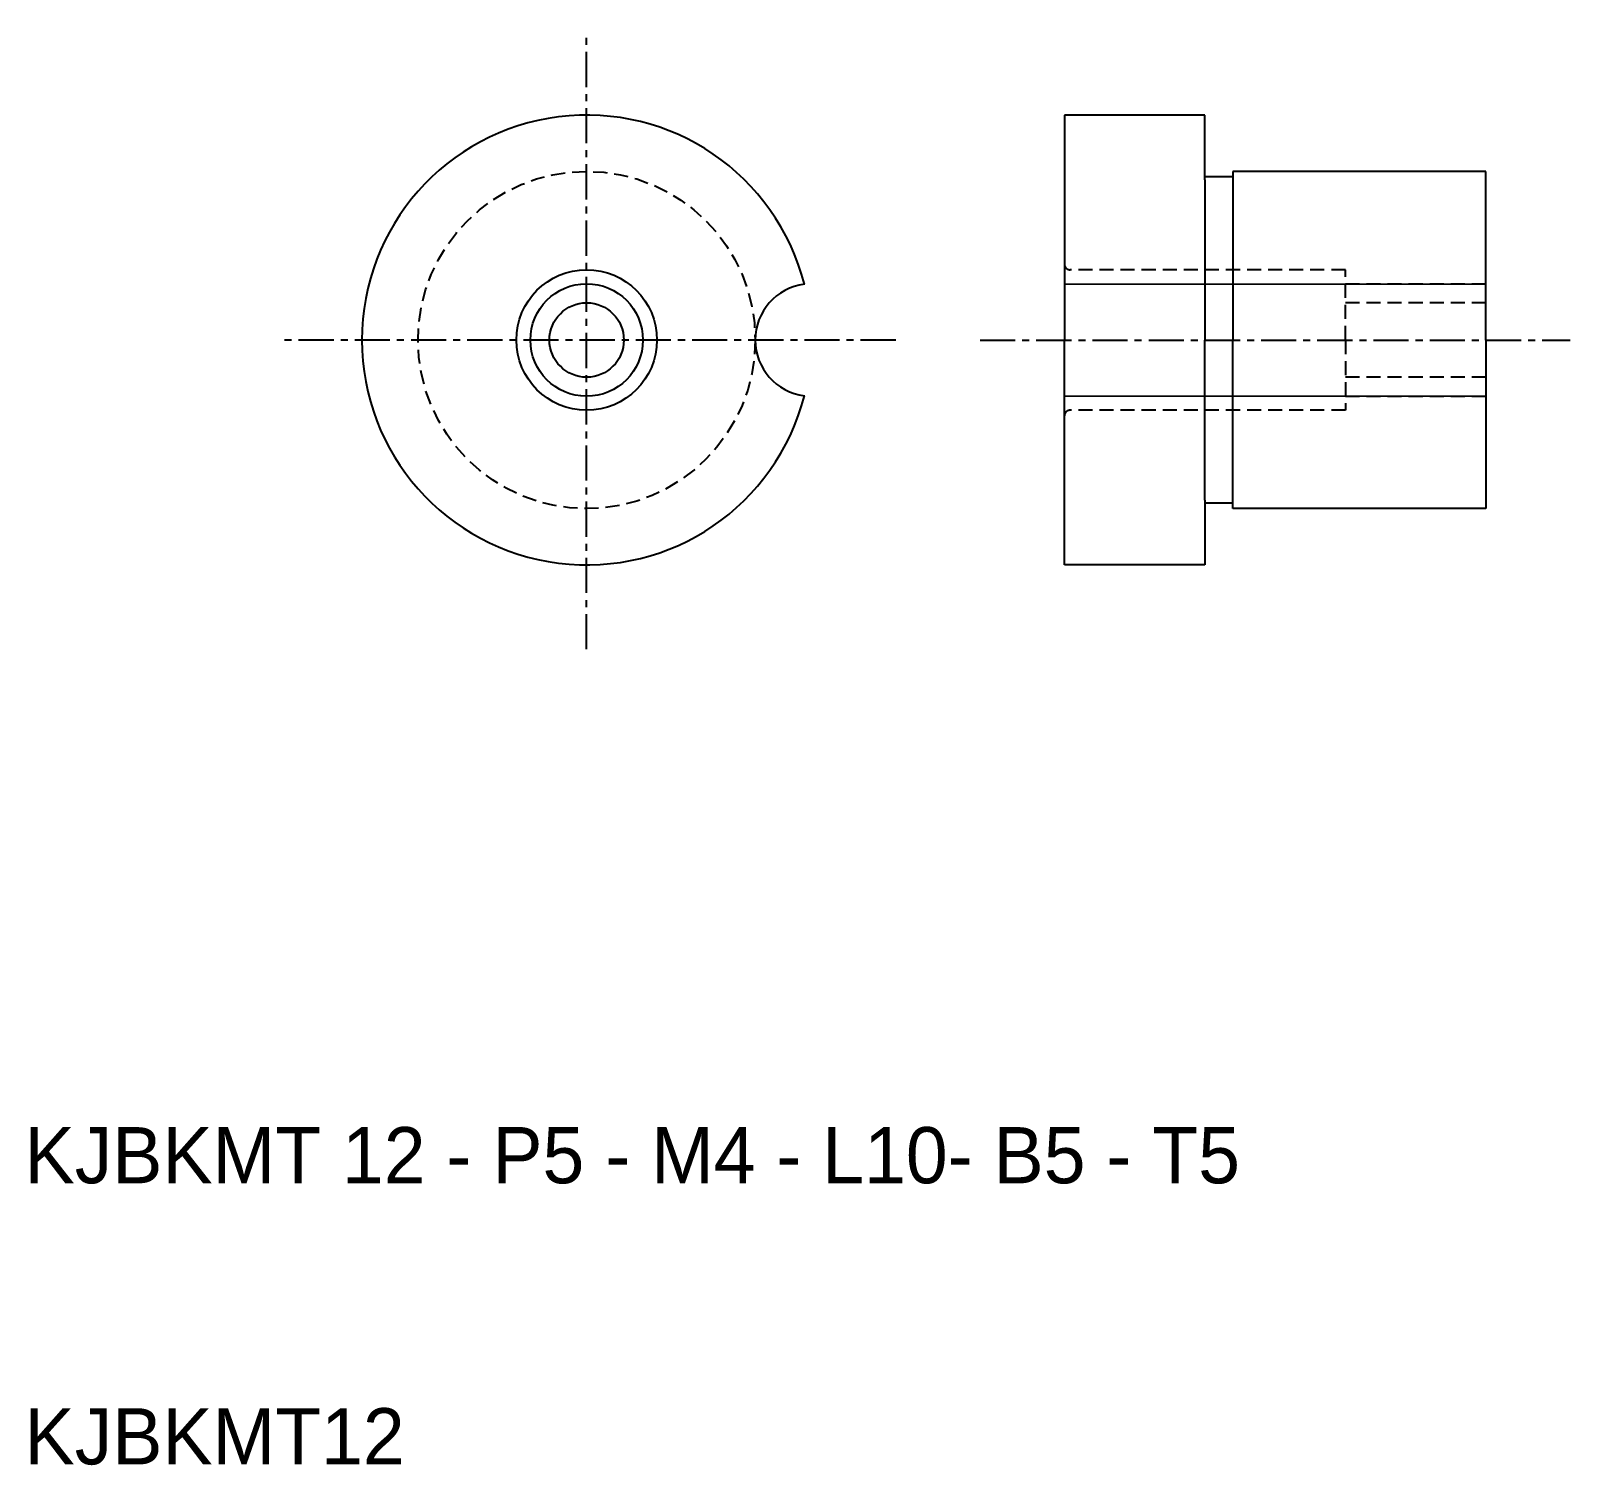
# Model space of a CAD drawing. Extents: x 10.2 to 65, y 10 to 61.
import ezdxf

# ---------------------------------------------------------------- set-up
doc = ezdxf.new("R2010")
doc.units = 0
doc.linetypes.add('CENTER', pattern=[2, 1.25, -0.25, 0.25, -0.25])
doc.linetypes.add('DASHED', pattern=[0.75, 0.5, -0.25])
doc.layers.get('0').update_dxf_attribs({"linetype": 'CONTINUOUS'})
doc.layers.add('CENTER', color=1, linetype='CENTER')

msp = doc.modelspace()

# ---------------------------------------------------------------- linework, layer by layer
for p, q in [((47, 58), (47, 50)), ((52, 58), (47, 58)), ((52, 55.7), (52, 58)), ((62, 56), (53, 56)), ((53, 56), (53, 55.7)), ((62, 50), (62, 56)), ((53, 55.8), (52, 55.8)), ((52, 55.7), (52, 50)), ((53, 55.7), (53, 50)), ((47, 42), (47, 50)), ((52, 44.3), (52, 50)), ((53, 44.3), (53, 50)), ((62, 50), (62, 44)), ((52, 44.3), (52, 42)), ((53, 44.2), (52, 44.2)), ((53, 44), (53, 44.3)), ((62, 44), (53, 44)), ((52, 42), (47, 42))]:
    msp.add_line(p, q)
at = {"color": 3, "linetype": 'DASHED'}
for p, q in [((57, 52.5), (47.2, 52.5)), ((57, 50), (57, 52.5)), ((57, 52), (62, 52)), ((62, 51.3235), (57, 51.3235)), ((57, 50), (57, 47.5)), ((62, 48.6765), (57, 48.6765)), ((57, 48), (62, 48)), ((57, 47.5), (47.2, 47.5))]:
    msp.add_line(p, q, dxfattribs=at)
at = {"color": 7, "linetype": 'CONTINUOUS'}
for p, q in [((47, 51.9878), (62, 52)), ((47, 48.0122), (62, 48))]:
    msp.add_line(p, q, dxfattribs=at)
at = {"color": 3, "linetype": 'DASHED'}
msp.add_circle((30, 50), 6, dxfattribs=at)
at = {"color": 7, "linetype": 'CONTINUOUS'}
for radius in [2.5, 1.3235]:
    msp.add_circle((30, 50), radius, dxfattribs=at)
at = {"color": 3, "linetype": 'CONTINUOUS'}
msp.add_circle((30, 50), 2, dxfattribs=at)
at = {"color": 7, "linetype": 'CONTINUOUS'}
for centre, radius, start, end in [((30, 50), 8, 14.36151, 345.63849), ((38, 50), 2, 97.18076, 262.81924)]:
    msp.add_arc(centre, radius, start, end, dxfattribs=at)
at = {"color": 3, "linetype": 'DASHED'}
for centre, start, end in [((47.2, 52.7), 180, 270), ((47.2, 47.3), 90, 180)]:
    msp.add_arc(centre, 0.2, start, end, dxfattribs=at)
at = {"layer": 'CENTER', "color": 1, "linetype": 'CENTER'}
for p, q in [((30, 39), (30, 61)), ((41, 50), (19, 50)), ((44, 50), (65, 50))]:
    msp.add_line(p, q, dxfattribs=at)

# ---------------------------------------------------------------- texts
at = {"color": 7, "linetype": 'CONTINUOUS'}
for s, p in [('KJBKMT 12 - P5 - M4 - L10- B5 - T5', (10, 20)), ('KJBKMT12', (10, 10))]:
    msp.add_text(s, height=2, dxfattribs=at).set_placement(p)

doc.saveas('drawing.dxf')
